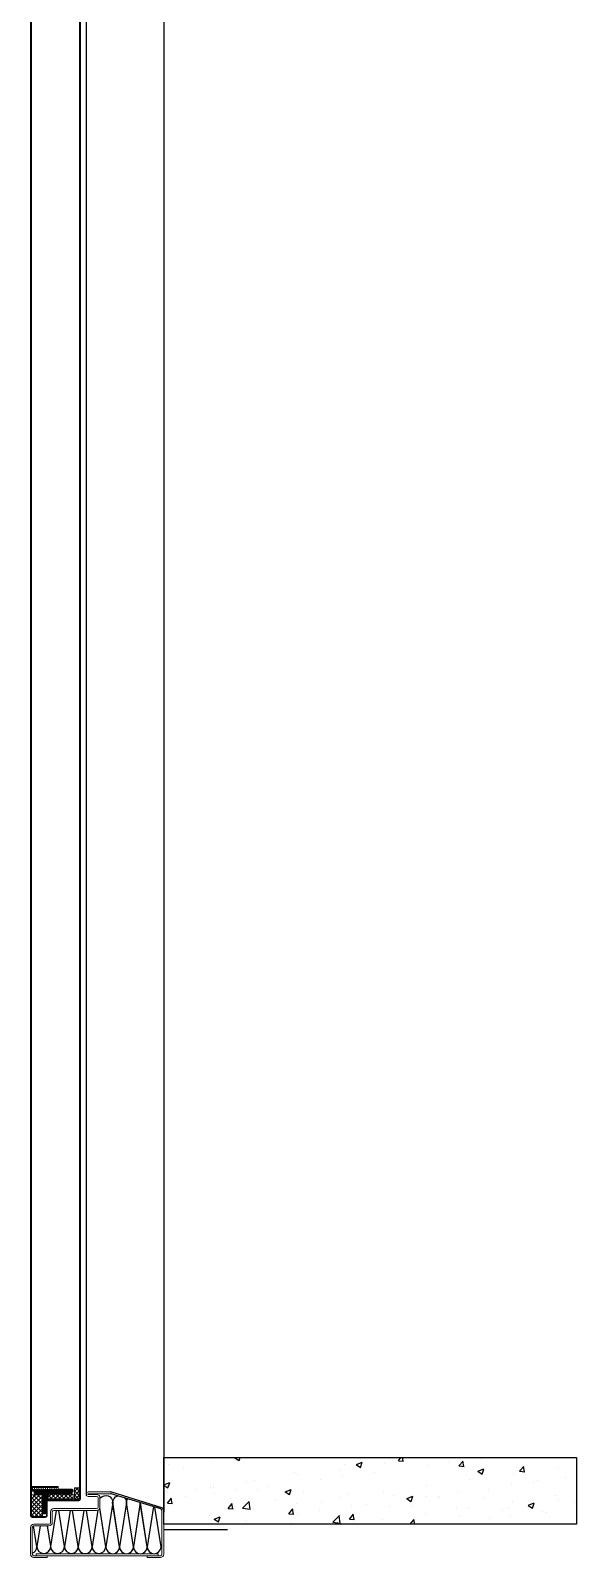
# Model space of a CAD drawing. Header units: millimetres. Extents: x 55547 to 190849, y 191990 to 326950.
# Drawn here: x 182517 to 183009, y 220558 to 221933 of the extents above; entities that cross this region are included whole.
import ezdxf
from ezdxf.lldxf.tags import DXFTag

# ---------------------------------------------------------------- set-up
doc = ezdxf.new("R2010")
doc.units = ezdxf.units.MM
doc.linetypes.add('ACAD_ISO02W100', pattern=[15, 12, -3])
for name, color, linetype, lineweight in [('D', 2, 'Continuous', 15), ('HA', 6, 'Continuous', 5), ('외형선', 4, 'Continuous', 30)]:
    doc.layers.add(name, color=color, linetype=linetype, lineweight=lineweight)
for name, color, linetype in [('PH', 5, 'PHANTOM'), ('YE-E-HAT', 8, 'Continuous'), ('YE-E-MOL', 6, 'Continuous'), ('도면층2', 1, 'ACAD_ISO02W100')]:
    doc.layers.add(name, color=color, linetype=linetype)
tags = doc.linetypes.add('PHANTOM', pattern=[25, 12.5, -2.5, 2.5, -2.5, 2.5, -2.5]).pattern_tags.tags
tags[14:15] = [DXFTag(74, 4), DXFTag(75, 0), DXFTag(340, '0'), DXFTag(46, 1.0), DXFTag(50, 0.0), DXFTag(44, 0.0), DXFTag(45, 0.0)]
tags[12:13] = [DXFTag(74, 4), DXFTag(75, 0), DXFTag(340, '0'), DXFTag(46, 1.0), DXFTag(50, 0.0), DXFTag(44, 0.0), DXFTag(45, 0.0)]
tags[10:11] = [DXFTag(74, 4), DXFTag(75, 0), DXFTag(340, '0'), DXFTag(46, 1.0), DXFTag(50, 0.0), DXFTag(44, 0.0), DXFTag(45, 0.0)]
tags[8:9] = [DXFTag(74, 4), DXFTag(75, 0), DXFTag(340, '0'), DXFTag(46, 1.0), DXFTag(50, 0.0), DXFTag(44, 0.0), DXFTag(45, 0.0)]
tags[6:7] = [DXFTag(74, 4), DXFTag(75, 0), DXFTag(340, '0'), DXFTag(46, 1.0), DXFTag(50, 0.0), DXFTag(44, 0.0), DXFTag(45, 0.0)]
tags[4:5] = [DXFTag(74, 4), DXFTag(75, 0), DXFTag(340, '0'), DXFTag(46, 1.0), DXFTag(50, 0.0), DXFTag(44, 0.0), DXFTag(45, 0.0)]
pattern_1 = [(45, (108307.9942, 129226.2886), (-1.89403602, 1.89403602), []), (135, (108307.9942, 129226.2886), (-1.89403602, -1.89403602), [])]
pattern_2 = [(45, (108302.4252, 129226.2886), (-1.89403602, 1.89403602), []), (135, (108302.4252, 129226.2886), (-1.89403602, -1.89403602), [])]
pattern_3 = [(315, (73353.5595, -208951.469), (0.6313453403, 0.6313453403), [])]
pattern_4 = [(360, (77136.3494, -195410.5288), (5e-16, 1.964285714), [1.428571429, -0.535714286]), (90, (77136.3494, -195410.5288), (-1.964285714, 6e-16), [1.428571429, -0.535714286])]
pattern_5 = [(360, (77142.9225, -195403.6232), (5e-16, 1.964285714), [1.428571429, -0.535714286]), (90, (77142.9225, -195403.6232), (-1.964285714, 6e-16), [1.428571429, -0.535714286])]
pattern_6 = [(45, (109757.27, 131355.7757), (-1.89403602, 1.89403602), []), (135, (109757.27, 131355.7757), (-1.89403602, -1.89403602), [])]

msp = doc.modelspace()

# ---------------------------------------------------------------- hatches: boundary and pattern name
at = {"layer": 'D'}
h = msp.add_hatch(dxfattribs=at)
h.set_pattern_fill('ANSI37', color=1, scale=21.428571, angle=360, style=0)
h.set_pattern_definition(pattern_1)
edge = h.paths.add_edge_path()
edge.add_line((182529.046, 220614.497), (182517.603, 220614.497))
edge.add_line((182517.603, 220614.497), (182517.603, 220595.208))
edge.add_arc((182518.26, 220595.664), 0.8, 214.771944, 235.228056)
edge.add_line((182517.804, 220595.007), (182527.555, 220595.007))
edge.add_line((182527.555, 220595.007), (182527.555, 220614.497))
h = msp.add_hatch(dxfattribs=at)
h.set_pattern_fill('ANSI37', color=1, scale=21.428571, angle=360, style=0)
h.set_pattern_definition(pattern_1)
edge = h.paths.add_edge_path()
edge.add_line((182529.046, 220614.497), (182517.603, 220614.497))
edge.add_line((182517.603, 220614.497), (182517.603, 220595.208))
edge.add_arc((182518.26, 220595.664), 0.8, 214.771944, 235.228056)
edge.add_line((182517.804, 220595.007), (182527.555, 220595.007))
edge.add_line((182527.555, 220595.007), (182527.555, 220614.497))
h = msp.add_hatch(dxfattribs=at)
h.set_pattern_fill('ANSI37', color=1, scale=21.428571, angle=360, style=0)
h.set_pattern_definition(pattern_2)
h.paths.add_polyline_path([(182555.222, 220610.703), (182555.222, 220615.265), (182531.843, 220615.265), (182531.843, 220610.703)])
h = msp.add_hatch(dxfattribs=at)
h.set_pattern_fill('ANSI37', color=1, scale=21.428571, angle=360, style=0)
h.set_pattern_definition(pattern_2)
h.paths.add_polyline_path([(182555.222, 220610.703), (182555.222, 220615.265), (182531.843, 220615.265), (182531.843, 220610.703)])
at = {"layer": 'HA'}
h = msp.add_hatch(dxfattribs=at)
h.set_pattern_fill('ANGLE', color=4, scale=7.142857, angle=360, style=0)
h.set_pattern_definition(pattern_4)
h.paths.add_polyline_path([(182541.522, 220621.99), (182541.522, 220618.333), (182517.603, 220618.333), (182517.603, 220621.99)])
h = msp.add_hatch(dxfattribs=at)
h.set_pattern_fill('ANGLE', color=4, scale=7.142857, angle=360, style=0)
h.set_pattern_definition(pattern_4)
h.paths.add_polyline_path([(182541.522, 220621.99), (182541.522, 220618.333), (182517.603, 220618.333), (182517.603, 220621.99)])
h = msp.add_hatch(dxfattribs=at)
h.set_pattern_fill('ANSI37', color=1, scale=21.428571, angle=360, style=0)
h.set_pattern_definition(pattern_6)
h.paths.add_polyline_path([(182560.451, 220610.237), (182556.186, 220610.237), (182556.186, 220620.969), (182560.451, 220620.969)])
h = msp.add_hatch(dxfattribs=at)
h.set_pattern_fill('ANSI37', color=1, scale=21.428571, angle=360, style=0)
h.set_pattern_definition(pattern_6)
h.paths.add_polyline_path([(182560.451, 220610.237), (182556.186, 220610.237), (182556.186, 220620.969), (182560.451, 220620.969)])
h = msp.add_hatch(dxfattribs=at)
h.set_pattern_fill('ANGLE', color=4, scale=7.142857, angle=360, style=0)
h.set_pattern_definition(pattern_5)
h.paths.add_polyline_path([(182530.593, 220615.994), (182530.593, 220597.321), (182529.595, 220597.321), (182529.595, 220615.994)])
h = msp.add_hatch(dxfattribs=at)
h.set_pattern_fill('ANGLE', color=4, scale=7.142857, angle=360, style=0)
h.set_pattern_definition(pattern_5)
h.paths.add_polyline_path([(182530.593, 220615.994), (182530.593, 220597.321), (182529.595, 220597.321), (182529.595, 220615.994)])
at = {"layer": '도면층2', "ltscale": 10}
h = msp.add_hatch(dxfattribs=at)
h.set_pattern_fill('ANSI31', color=0, scale=7.142857, angle=270)
h.set_pattern_definition(pattern_3)
edge = h.paths.add_edge_path()
edge.add_line((182553.476, 220616.321), (182529.298, 220616.321))
edge.add_line((182529.298, 220616.321), (182529.298, 220597.321))
edge.add_line((182529.298, 220597.321), (182527.698, 220597.321))
edge.add_line((182527.698, 220597.321), (182527.698, 220614.721))
edge.add_line((182527.698, 220614.721), (182521.389, 220614.718))
edge.add_arc((182521.389, 220616.318), 1.6, 90, 270, ccw=False)
edge.add_line((182521.389, 220617.918), (182542.051, 220617.918))
edge.add_line((182542.051, 220617.918), (182542.051, 220619.518))
edge.add_line((182542.051, 220619.518), (182553.477, 220619.521))
edge.add_arc((182553.476, 220617.921), 1.6, -90.000002, 89.96541, ccw=False)
h = msp.add_hatch(dxfattribs=at)
h.set_pattern_fill('ANSI31', color=0, scale=7.142857, angle=270)
h.set_pattern_definition(pattern_3)
edge = h.paths.add_edge_path()
edge.add_line((182553.476, 220616.321), (182529.298, 220616.321))
edge.add_line((182529.298, 220616.321), (182529.298, 220597.321))
edge.add_line((182529.298, 220597.321), (182527.698, 220597.321))
edge.add_line((182527.698, 220597.321), (182527.698, 220614.721))
edge.add_line((182527.698, 220614.721), (182521.389, 220614.718))
edge.add_arc((182521.389, 220616.318), 1.6, 90, 270, ccw=False)
edge.add_line((182521.389, 220617.918), (182542.051, 220617.918))
edge.add_line((182542.051, 220617.918), (182542.051, 220619.518))
edge.add_line((182542.051, 220619.518), (182553.477, 220619.521))
edge.add_arc((182553.476, 220617.921), 1.6, -90.000002, 89.96541, ccw=False)

# ---------------------------------------------------------------- linework, layer by layer
at = {"lineweight": 15}
for p, q in [((182516.66, 222724.122, 0), (182516.66, 220608.404, 0)), ((182516.66, 222724.122, 0), (182516.66, 220608.404, 0)), ((182516.66, 222724.122, 0), (182516.66, 220608.404, 0)), ((182561.66, 222709.193, 0), (182561.66, 220610.627, 0)), ((182561.66, 222709.193, 0), (182561.66, 220610.627, 0)), ((182561.66, 222709.193, 0), (182561.66, 220610.627, 0)), ((182517.46, 222701.899, 0), (182517.46, 220608.404, 0)), ((182517.46, 222701.899, 0), (182517.46, 220608.404, 0)), ((182517.46, 222701.899, 0), (182517.46, 220608.372, 0)), ((182560.86, 222700.299, 0), (182560.86, 220610.595, 0)), ((182560.86, 222700.299, 0), (182560.86, 220610.595, 0)), ((182560.86, 222700.299, 0), (182560.86, 220610.595, 0)), ((182516.66, 220597.299, 0), (182516.66, 220934.244, 0)), ((182517.46, 220595.699, 0), (182517.46, 220934.244, 0)), ((182560.86, 220610.595, 0), (182560.86, 220934.244, 0)), ((182561.66, 220610.595, 0), (182561.66, 220934.244, 0)), ((182588.471, 220617.121, 0), (182568.66, 220617.121, 0)), ((182588.471, 220615.521, 0), (182568.66, 220615.521, 0)), ((182576.26, 220614.721, 0), (182568.66, 220614.721, 0)), ((182576.26, 220613.121, 0), (182568.66, 220613.121, 0)), ((182577.66, 220603.521, 0), (182577.66, 220611.721, 0)), ((182579.26, 220603.521, 0), (182579.26, 220611.721, 0)), ((182534.66, 220599.121, 0), (182534.66, 220589.521, 0)), ((182536.26, 220599.121, 0), (182536.26, 220589.521, 0)), ((182576.26, 220602.121, 0), (182537.66, 220602.121, 0)), ((182576.26, 220600.521, 0), (182537.66, 220600.521, 0)), ((182635.06, 220561.121, 0), (182635.06, 220600.267, 0)), ((182636.66, 220561.121, 0), (182636.66, 220600.267, 0)), ((182516.66, 220585.121, 0), (182516.66, 220570.121, 0)), ((182516.66, 220561.121, 0), (182516.66, 220585.121, 0)), ((182518.26, 220585.121, 0), (182518.26, 220570.121, 0)), ((182518.26, 220561.121, 0), (182518.26, 220585.121, 0)), ((182533.26, 220588.121, 0), (182519.66, 220588.121, 0)), ((182533.26, 220586.521, 0), (182519.66, 220586.521, 0)), ((182531.66, 220559.721, 0), (182519.66, 220559.721, 0)), ((182531.66, 220558.121, 0), (182519.66, 220558.121, 0)), ((182631.66, 220561.321, 0), (182521.66, 220561.321, 0)), ((182521.66, 220559.721, 0), (182521.66, 220561.321, 0)), ((182631.66, 220559.721, 0), (182521.66, 220559.721, 0)), ((182531.66, 220558.121, 0), (182531.66, 220559.721, 0)), ((182621.66, 220559.721, 0), (182633.66, 220559.721, 0)), ((182621.66, 220558.121, 0), (182621.66, 220559.721, 0)), ((182621.66, 220558.121, 0), (182633.66, 220558.121, 0)), ((182631.66, 220559.721, 0), (182631.66, 220561.321, 0))]:
    msp.add_line(p, q, dxfattribs=at)
at = {"lineweight": 13}
msp.add_line((182516.66, 220595.699, 0), (182516.66, 220934.244, 0), dxfattribs=at)
for p, q in [((182634.065, 220601.877, 0), (182589.276, 220615.331, 0)), ((182635.002, 220602.951, 0), (182589.812, 220616.805, 0))]:
    msp.add_line(p, q)
at = {"color": 0}
msp.add_line((182694.211, 220583.121, 0), (182636.66, 220583.121, 0), dxfattribs=at)
at = {"color": 251, "elevation": 0}
for points in [[(182579.831, 220611.795, -0.69136835), (182590.74, 220607.677), (182584.508, 220567.75), (182579.083, 220602.507)], [(182601.627, 220611.621, -0.18049903), (182603.15, 220607.539), (182596.918, 220567.612), (182590.686, 220607.539, -0.33637056), (182595.239, 220613.54, -0.33637056)], [(182615.581, 220607.584, -0.00179511), (182615.582, 220607.539), (182609.35, 220567.612), (182603.118, 220607.539, -0.14247613), (182604.09, 220610.881, -0.14247613)], [(182615.565, 220607.434), (182609.371, 220567.75, 1), (182621.835, 220567.75), (182615.645, 220607.411)], [(182539.896, 220600.521), (182534.803, 220567.888, 1), (182547.266, 220567.888), (182542.173, 220600.521)], [(182552.328, 220600.521), (182547.234, 220567.888, 1), (182559.698, 220567.888), (182554.604, 220600.521)], [(182564.759, 220600.521), (182559.65, 220567.786, 1), (182572.114, 220567.786), (182567.004, 220600.521)], [(182577.216, 220600.678), (182572.098, 220567.888, 1), (182584.561, 220567.888), (182579.134, 220602.661)], [(182627.44, 220603.867), (182621.803, 220567.75, 1), (182634.267, 220567.75), (182628.688, 220603.493)], [(182518.26, 220561.926, 0.31578869), (182522.371, 220567.786), (182519.449, 220586.506)], [(182525.263, 220586.521), (182522.355, 220567.888, 1), (182534.818, 220567.888), (182531.91, 220586.521)]]:
    msp.add_lwpolyline(points, format="xyb", dxfattribs=at)
for points in [[(182584.508, 220567.75, 1), (182596.972, 220567.75), (182590.74, 220607.677)], [(182596.94, 220567.75, 1), (182609.403, 220567.75), (182603.171, 220607.677)]]:
    msp.add_lwpolyline(points, format="xyb", close=True, dxfattribs=at)
msp.add_lwpolyline([(182627.44, 220603.867), (182621.782, 220567.612), (182615.566, 220607.434)], dxfattribs=at)
at = {"lineweight": 15}
for centre, radius, start, end in [((182560.06, 220610.627, 0), 1.6, 270, 0), ((182560.06, 220610.627, 0), 1.6, 270, 0), ((182560.06, 220610.627, 0), 1.6, 270, 0), ((182560.06, 220610.595, 0), 0.8, 270, 0), ((182560.06, 220610.595, 0), 0.8, 270, 0), ((182560.06, 220610.595, 0), 0.8, 270, 0), ((182568.66, 220615.121, 0), 2, 90, 270), ((182568.66, 220615.121, 0), 0.4, 90, 270), ((182576.26, 220611.721, 0), 3, 0, 90), ((182576.26, 220611.721, 0), 1.4, 0, 90), ((182518.26, 220595.699, 0), 1.6, 180, 270), ((182518.26, 220595.699, 0), 1.6, 180, 270), ((182518.26, 220595.699, 0), 1.6, 180, 270), ((182518.26, 220595.699, 0), 0.8, 180, 270), ((182518.26, 220595.699, 0), 0.8, 180, 270), ((182530.1, 220595.699, 0), 1.6, 270, 0), ((182530.1, 220595.699, 0), 1.6, 270, 0), ((182530.1, 220595.699, 0), 1.6, 270, 0), ((182530.132, 220595.667, 0), 0.8, 270, 0), ((182530.132, 220595.667, 0), 0.8, 270, 0), ((182530.132, 220595.667, 0), 0.8, 270, 0), ((182537.66, 220599.121, 0), 3, 90, 180), ((182537.66, 220599.121, 0), 1.4, 90, 180), ((182576.26, 220603.521, 0), 1.4, 270, 0), ((182576.26, 220603.521, 0), 3, 270, 0), ((182519.66, 220585.121, 0), 3, 90, 180), ((182519.66, 220585.121, 0), 1.4, 90, 180), ((182533.26, 220589.521, 0), 1.4, 270, 0), ((182533.26, 220589.521, 0), 3, 270, 0), ((182519.66, 220561.121, 0), 3, 180, 270), ((182519.66, 220561.121, 0), 1.4, 180, 270), ((182633.66, 220561.121, 0), 1.4, 270, 0), ((182633.66, 220561.121, 0), 3, 270, 0)]:
    msp.add_arc(centre, radius, start, end, dxfattribs=at)
for centre, radius, start, end in [((182588.471, 220614.121, 0), 3, 63.434949, 90), ((182588.471, 220613.721, 0), 1.8, 63.434949, 90), ((182633.26, 220600.267, 0), 1.8, 0, 63.434949), ((182633.66, 220600.267, 0), 3, 0, 63.434949)]:
    msp.add_arc(centre, radius, start, end)
at = {"layer": 'D', "color": 7}
for p, q in [((182553.476, 220619.521, 0), (182542.051, 220619.521, 0)), ((182553.476, 220619.521, 0), (182542.051, 220619.521, 0)), ((182553.476, 220617.921, 0), (182521.389, 220617.921, 0)), ((182553.476, 220617.921, 0), (182521.389, 220617.921, 0)), ((182521.389, 220616.321, 0), (182553.476, 220616.321, 0)), ((182521.389, 220616.321, 0), (182553.476, 220616.321, 0)), ((182527.698, 220614.721, 0), (182527.698, 220597.321, 0)), ((182527.698, 220614.721, 0), (182527.698, 220597.321, 0)), ((182529.298, 220597.321, 0), (182529.298, 220616.321, 0)), ((182529.298, 220597.321, 0), (182529.298, 220616.321, 0)), ((182530.931, 220595.606, 0), (182530.931, 220616.118, 0)), ((182530.931, 220596.726, 0), (182530.931, 220616.118, 0)), ((182530.931, 220596.726, 0), (182530.931, 220616.118, 0)), ((182530.931, 220595.606, 0), (182530.931, 220616.118, 0)), ((182530.931, 220596.726, 0), (182530.931, 220616.118, 0)), ((182530.931, 220596.726, 0), (182530.931, 220616.118, 0)), ((182530.932, 220616.179, 0), (182553.988, 220616.179, 0)), ((182530.932, 220616.179, 0), (182553.988, 220616.179, 0)), ((182531.699, 220595.638, 0), (182531.699, 220615.35, 0)), ((182531.699, 220615.35, 0), (182531.699, 220610.502, 0)), ((182531.699, 220595.638, 0), (182531.699, 220615.35, 0)), ((182531.699, 220615.35, 0), (182531.699, 220610.502, 0)), ((182531.7, 220615.411, 0), (182553.988, 220615.411, 0)), ((182553.508, 220615.411, 0), (182531.7, 220615.411, 0)), ((182531.7, 220615.411, 0), (182553.988, 220615.411, 0)), ((182553.508, 220615.411, 0), (182531.7, 220615.411, 0)), ((182555.22, 220610.563, 0), (182532.948, 220610.563, 0)), ((182555.22, 220610.563, 0), (182532.948, 220610.563, 0)), ((182560.06, 220609.795, 0), (182532.948, 220609.795, 0)), ((182560.06, 220609.795, 0), (182532.948, 220609.795, 0)), ((182560.06, 220609.795, 0), (182532.948, 220609.795, 0)), ((182560.06, 220609.795, 0), (182532.948, 220609.795, 0)), ((182560.06, 220609.795, 0), (182532.948, 220609.795, 0)), ((182560.06, 220609.795, 0), (182532.948, 220609.795, 0)), ((182560.06, 220609.027, 0), (182532.948, 220609.027, 0)), ((182560.06, 220609.027, 0), (182532.948, 220609.027, 0)), ((182560.06, 220609.027, 0), (182532.948, 220609.027, 0)), ((182560.06, 220609.027, 0), (182532.948, 220609.027, 0)), ((182560.06, 220609.027, 0), (182532.948, 220609.027, 0)), ((182560.06, 220609.027, 0), (182532.948, 220609.027, 0)), ((182553.988, 220615.411, 0), (182553.988, 220616.179, 0)), ((182553.988, 220615.411, 0), (182553.988, 220616.179, 0)), ((182555.22, 220610.563, 0), (182555.22, 220609.795, 0)), ((182555.22, 220610.563, 0), (182555.22, 220609.795, 0)), ((182555.22, 220610.563, 0), (182555.22, 220609.795, 0)), ((182555.22, 220610.563, 0), (182555.22, 220609.795, 0)), ((182518.109, 220594.867, 0), (182530.132, 220594.867, 0)), ((182518.109, 220594.867, 0), (182530.132, 220594.867, 0)), ((182518.109, 220594.867, 0), (182530.132, 220594.867, 0)), ((182518.109, 220594.867, 0), (182530.132, 220594.867, 0)), ((182518.109, 220594.867, 0), (182530.132, 220594.867, 0)), ((182518.109, 220594.867, 0), (182530.132, 220594.867, 0)), ((182518.26, 220594.099, 0), (182530.1, 220594.099, 0)), ((182518.26, 220594.099, 0), (182530.1, 220594.099, 0)), ((182518.26, 220594.099, 0), (182530.1, 220594.099, 0)), ((182518.26, 220594.099, 0), (182530.1, 220594.099, 0)), ((182518.26, 220594.099, 0), (182530.1, 220594.099, 0)), ((182518.26, 220594.099, 0), (182530.1, 220594.099, 0)), ((182527.698, 220597.321, 0), (182529.298, 220597.321, 0)), ((182527.698, 220597.321, 0), (182529.298, 220597.321, 0))]:
    msp.add_line(p, q, dxfattribs=at)
at = {"layer": 'D', "color": 1, "elevation": 0}
for points in [[(182560.451, 220610.237), (182560.451, 220620.969), (182556.186, 220620.969), (182556.186, 220610.237)], [(182560.451, 220610.237), (182560.451, 220620.969), (182556.186, 220620.969), (182556.186, 220610.237)], [(182527.555, 220595.007), (182527.555, 220614.497), (182517.603, 220614.497), (182517.603, 220595.007)], [(182527.555, 220595.007), (182527.555, 220614.497), (182517.603, 220614.497), (182517.603, 220595.007)], [(182555.222, 220610.703), (182555.222, 220615.265), (182531.843, 220615.265), (182531.843, 220610.703)], [(182555.222, 220610.703), (182555.222, 220615.265), (182531.843, 220615.265), (182531.843, 220610.703)]]:
    msp.add_lwpolyline(points, close=True, dxfattribs=at)
at = {"layer": 'D', "color": 7}
for centre, radius, start, end in [((182553.476, 220617.921, 0), 1.6, 270, 90), ((182553.476, 220617.921, 0), 1.6, 270, 90), ((182521.389, 220616.321, 0), 1.6, 90, 270), ((182521.389, 220616.321, 0), 1.6, 90, 270), ((182532.948, 220609.795, 0), 0.768, 90, 270), ((182532.948, 220609.795, 0), 0.768, 90, 270), ((182532.948, 220609.795, 0), 0.768, 90, 270), ((182532.948, 220609.795, 0), 0.768, 90, 270)]:
    msp.add_arc(centre, radius, start, end, dxfattribs=at)
at = {"layer": 'HA', "color": 47}
for p, q in [((182549.451, 220619.521, 0), (182552.291, 220619.521, 0)), ((182549.451, 220619.521, 0), (182552.291, 220619.521, 0)), ((182519.854, 220617.921, 0), (182517.46, 220617.921, 0)), ((182521.389, 220617.921, 0), (182517.46, 220617.921, 0)), ((182519.854, 220617.921, 0), (182517.46, 220617.921, 0)), ((182521.389, 220617.921, 0), (182517.46, 220617.921, 0))]:
    msp.add_line(p, q, dxfattribs=at)
at = {"layer": 'HA', "color": 4}
for p, q in [((182529.595, 220597.321, 0), (182529.595, 220615.994, 0)), ((182529.595, 220597.321, 0), (182529.595, 220615.994, 0)), ((182530.593, 220615.994, 0), (182530.593, 220597.321, 0)), ((182530.593, 220615.994, 0), (182530.593, 220597.321, 0)), ((182530.593, 220597.321, 0), (182529.595, 220597.321, 0)), ((182530.593, 220597.321, 0), (182529.595, 220597.321, 0))]:
    msp.add_line(p, q, dxfattribs=at)
at = {"layer": 'HA', "color": 4, "elevation": 0}
msp.add_lwpolyline([(182541.522, 220621.99), (182517.603, 220621.99), (182517.603, 220618.333), (182541.522, 220618.333)], close=True, dxfattribs=at)
msp.add_lwpolyline([(182541.522, 220621.99), (182517.603, 220621.99), (182517.603, 220618.333), (182541.522, 220618.333)], close=True, dxfattribs=at)
at = {"layer": 'PH', "ltscale": 4}
for p, q in [((182566.66, 222713.468, 0), (182566.66, 220613.804, 0)), ((182566.66, 222713.468, 0), (182566.66, 220613.804, 0)), ((182636.66, 222702.121, 0), (182636.66, 220598.95, 0)), ((182636.66, 222702.121, 0), (182636.66, 220598.95, 0))]:
    msp.add_line(p, q, dxfattribs=at)
at = {"layer": 'YE-E-HAT', "color": 8, "linetype": 'Continuous'}
for p, q in [((182679.875, 220646.817, 0), (182679.875, 220646.817, 0)), ((182700.746, 220647.919, 0), (182704.537, 220645.362, 0)), ((182700.787, 220648.009, 0), (182701.08, 220648.121, 0)), ((182704.537, 220645.363, 0), (182705.463, 220648.121, 0)), ((182848.124, 220645.271, 0), (182850.517, 220648.121, 0)), ((182852.45, 220644.824, 0), (182851.842, 220648.121, 0)), ((182922.329, 220647.166, 0), (182922.329, 220647.166, 0)), ((182636.831, 220645.999, 0), (182636.831, 220645.999, 0)), ((182641.386, 220641.939, 0), (182641.386, 220641.939, 0)), ((182654.197, 220639.281, 0), (182654.197, 220639.281, 0)), ((182702.321, 220645.616, 0), (182702.321, 220645.616, 0)), ((182754.81, 220634.588, 0), (182754.81, 220634.588, 0)), ((182757.65, 220632.529, 0), (182757.65, 220632.529, 0)), ((182796.139, 220637.407, 0), (182796.139, 220637.407, 0)), ((182799.248, 220642.216, 0), (182799.248, 220642.216, 0)), ((182810.256, 220641.816, 0), (182814.046, 220639.259, 0)), ((182810.296, 220641.906, 0), (182815.632, 220643.954, 0)), ((182814.046, 220639.26, 0), (182815.591, 220643.865, 0)), ((182826.27, 220634.52, 0), (182826.27, 220634.52, 0)), ((182835.716, 220643.12, 0), (182835.716, 220643.12, 0)), ((182848.124, 220645.265, 0), (182852.679, 220644.866, 0)), ((182874.394, 220640.855, 0), (182874.394, 220640.855, 0)), ((182893.47, 220643.367, 0), (182893.47, 220643.367, 0)), ((182902.779, 220640.483, 0), (182907.334, 220640.085, 0)), ((182902.78, 220640.489, 0), (182906.453, 220644.867, 0)), ((182907.106, 220640.042, 0), (182906.225, 220644.819, 0)), ((182919.765, 220635.713, 0), (182923.555, 220633.157, 0)), ((182919.806, 220635.804, 0), (182925.141, 220637.852, 0)), ((182923.555, 220633.157, 0), (182925.101, 220637.762, 0)), ((182951.98, 220633.71, 0), (182951.98, 220633.71, 0)), ((182957.435, 220635.707, 0), (182961.109, 220640.085, 0)), ((182957.435, 220635.701, 0), (182961.989, 220635.303, 0)), ((182961.761, 220635.261, 0), (182960.88, 220640.037, 0)), ((182991.104, 220639.076, 0), (182991.104, 220639.076, 0)), ((182636.721, 220623.342, 0), (182640.512, 220620.785, 0)), ((182636.762, 220623.432, 0), (182642.098, 220625.48, 0)), ((182640.43, 220622.952, 0), (182640.43, 220622.952, 0)), ((182640.512, 220620.786, 0), (182642.057, 220625.39, 0)), ((182665.932, 220619.333, 0), (182665.932, 220619.333, 0)), ((182678.949, 220621.45, 0), (182678.949, 220621.45, 0)), ((182681.107, 220621.233, 0), (182681.107, 220621.233, 0)), ((182710.371, 220626.96, 0), (182710.371, 220626.96, 0)), ((182718.526, 220627.163, 0), (182718.526, 220627.163, 0)), ((182721.784, 220619.514, 0), (182721.784, 220619.514, 0)), ((182730.211, 220621.873, 0), (182730.211, 220621.873, 0)), ((182746.271, 220617.329, 0), (182751.607, 220619.377, 0)), ((182750.021, 220614.683, 0), (182751.566, 220619.288, 0)), ((182778.335, 220628.209, 0), (182778.335, 220628.209, 0)), ((182797.411, 220630.72, 0), (182797.411, 220630.72, 0)), ((182873.913, 220623.119, 0), (182873.913, 220623.119, 0)), ((182912.403, 220627.997, 0), (182912.403, 220627.997, 0)), ((182929.419, 220619.634, 0), (182929.419, 220619.634, 0)), ((182950.408, 220623.448, 0), (182950.408, 220623.448, 0)), ((182969.483, 220625.959, 0), (182969.483, 220625.959, 0)), ((182973.857, 220627.262, 0), (182973.857, 220627.262, 0)), ((182998.343, 220629.758, 0), (182998.343, 220629.758, 0)), ((182640.075, 220607.075, 0), (182644.63, 220606.676, 0)), ((182640.076, 220607.081, 0), (182643.749, 220611.458, 0)), ((182640.459, 220616.572, 0), (182640.459, 220616.572, 0)), ((182644.402, 220606.634, 0), (182643.521, 220611.411, 0)), ((182656.497, 220612.716, 0), (182656.497, 220612.716, 0)), ((182682.275, 220615.562, 0), (182682.275, 220615.562, 0)), ((182694.731, 220602.299, 0), (182698.405, 220606.677, 0)), ((182697.174, 220610.998, 0), (182697.174, 220610.998, 0)), ((182699.058, 220601.852, 0), (182698.176, 220606.629, 0)), ((182701.351, 220618.074, 0), (182701.351, 220618.074, 0)), ((182707.731, 220602.455, 0), (182713.666, 220608.641, 0)), ((182714.461, 220601.399, 0), (182713.619, 220608.635, 0)), ((182737.851, 220609.279, 0), (182737.851, 220609.279, 0)), ((182746.231, 220617.239, 0), (182750.021, 220614.683, 0)), ((182756.723, 220607.162, 0), (182756.723, 220607.162, 0)), ((182762.461, 220617.796, 0), (182762.461, 220617.796, 0)), ((182778.528, 220607.56, 0), (182778.528, 220607.56, 0)), ((182795.212, 220612.04, 0), (182795.212, 220612.04, 0)), ((182803.139, 220616.077, 0), (182803.139, 220616.077, 0)), ((182819.205, 220605.842, 0), (182819.205, 220605.842, 0)), ((182834.79, 220617.754, 0), (182834.79, 220617.754, 0)), ((182843.816, 220614.359, 0), (182843.816, 220614.359, 0)), ((182854.348, 220610.801, 0), (182854.348, 220610.801, 0)), ((182855.74, 220611.137, 0), (182859.53, 220608.58, 0)), ((182855.781, 220611.227, 0), (182861.116, 220613.275, 0)), ((182859.531, 220608.58, 0), (182861.076, 220613.185, 0)), ((182873.424, 220613.312, 0), (182873.424, 220613.312, 0)), ((182884.493, 220612.64, 0), (182884.493, 220612.64, 0)), ((182884.98, 220612.007, 0), (182884.98, 220612.007, 0)), ((182902.283, 220617.112, 0), (182902.283, 220617.112, 0)), ((182925.17, 220610.921, 0), (182925.17, 220610.921, 0)), ((182951.053, 220608.344, 0), (182951.053, 220608.344, 0)), ((182965.249, 220605.034, 0), (182969.039, 220602.477, 0)), ((182965.29, 220605.124, 0), (182970.625, 220607.172, 0)), ((182965.847, 220609.203, 0), (182965.847, 220609.203, 0)), ((182969.04, 220602.478, 0), (182970.585, 220607.082, 0)), ((182990.177, 220613.709, 0), (182990.177, 220613.709, 0)), ((182992.116, 220610.531, 0), (182992.116, 220610.531, 0)), ((183006.525, 220607.484, 0), (183006.525, 220607.484, 0)), ((182678.022, 220596.084, 0), (182678.022, 220596.084, 0)), ((182682.206, 220592.662, 0), (182685.996, 220590.106, 0)), ((182682.246, 220592.753, 0), (182687.582, 220594.801, 0)), ((182685.996, 220590.106, 0), (182687.541, 220594.711, 0)), ((182694.731, 220602.293, 0), (182699.285, 220601.895, 0)), ((182707.696, 220602.529, 0), (182714.473, 220601.478, 0)), ((182710.165, 220591.819, 0), (182710.165, 220591.819, 0)), ((182717.599, 220601.797, 0), (182717.599, 220601.797, 0)), ((182749.386, 220597.511, 0), (182753.941, 220597.113, 0)), ((182749.387, 220597.517, 0), (182753.06, 220601.895, 0)), ((182753.713, 220597.071, 0), (182752.832, 220601.847, 0)), ((182758.289, 220598.155, 0), (182758.289, 220598.155, 0)), ((182777.365, 220600.666, 0), (182777.365, 220600.666, 0)), ((182789.055, 220589.842, 0), (182794.99, 220596.028, 0)), ((182795.784, 220588.786, 0), (182794.942, 220596.023, 0)), ((182796.102, 220596.751, 0), (182796.102, 220596.751, 0)), ((182804.042, 220592.735, 0), (182807.716, 220597.113, 0)), ((182804.042, 220592.73, 0), (182808.596, 220592.331, 0)), ((182806.224, 220604.465, 0), (182806.224, 220604.465, 0)), ((182808.368, 220592.289, 0), (182807.487, 220597.065, 0)), ((182833.863, 220592.387, 0), (182833.863, 220592.387, 0)), ((182840.541, 220604.379, 0), (182840.541, 220604.379, 0)), ((182858.838, 220588.121, 0), (182862.371, 220592.332, 0)), ((182859.882, 220604.123, 0), (182859.882, 220604.123, 0)), ((182862.91, 220588.121, 0), (182862.142, 220592.284, 0)), ((182872.987, 220597.752, 0), (182872.987, 220597.752, 0)), ((182900.56, 220602.404, 0), (182900.56, 220602.404, 0)), ((182903.239, 220595.276, 0), (182903.239, 220595.276, 0)), ((182911.476, 220602.631, 0), (182911.476, 220602.631, 0)), ((182930.362, 220593.393, 0), (182930.362, 220593.393, 0)), ((182941.237, 220600.686, 0), (182941.237, 220600.686, 0)), ((182947.677, 220602.903, 0), (182947.677, 220602.903, 0)), ((182949.438, 220595.905, 0), (182949.438, 220595.905, 0)), ((182978.297, 220599.704, 0), (182978.297, 220599.704, 0)), ((182981.914, 220598.967, 0), (182981.914, 220598.967, 0)), ((182639.533, 220591.205, 0), (182639.533, 220591.205, 0)), ((182751.664, 220589.123, 0), (182751.664, 220589.123, 0)), ((182789.02, 220589.917, 0), (182795.797, 220588.866, 0)), ((182795.59, 220588.121, 0), (182797.091, 220588.698, 0)), ((182796.887, 220588.121, 0), (182797.051, 220588.608, 0)), ((182989.251, 220588.343, 0), (182989.251, 220588.343, 0))]:
    msp.add_line(p, q, dxfattribs=at)
at = {"layer": 'YE-E-MOL'}
for p, q in [((182636.66, 220648.121, 0), (183008.654, 220648.121, 0)), ((182636.66, 220588.121, 0), (182636.66, 220648.121, 0)), ((183008.654, 220648.121, 0), (183008.654, 220588.121, 0)), ((183008.654, 220588.121, 0), (182636.66, 220588.121, 0))]:
    msp.add_line(p, q, dxfattribs=at)
at = {"layer": '외형선', "color": 0}
msp.add_line((182555.22, 220610.563, 0), (182532.948, 220610.563, 0), dxfattribs=at)
msp.add_line((182555.22, 220610.563, 0), (182532.948, 220610.563, 0), dxfattribs=at)

doc.saveas('drawing.dxf')
